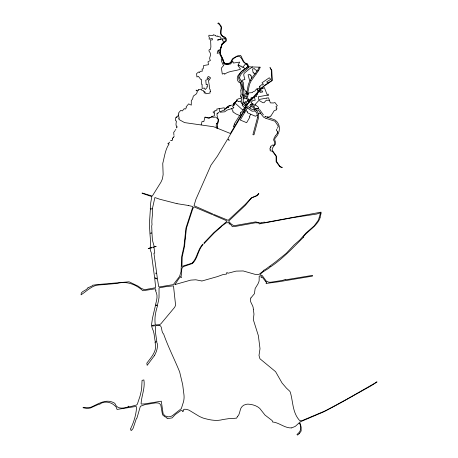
<?xml version="1.0" encoding="UTF-8"?>
<svg xmlns="http://www.w3.org/2000/svg" width="458" height="458" viewBox="0 0 458 458"><rect width="100%" height="100%" fill="white"/><g stroke="black" fill="none" stroke-linecap="round" stroke-linejoin="round"><path stroke-width="0.69" d="M243.576 98.258L243.937 92.104L241.916 82.257M236.425 100.354L236.334 101.149L235.303 102.002M246.976 107.664L247.16 108.294L240.261 120.042L246.633 122.692L249.896 117.053L249.266 116.784L250.784 114.237L255.381 116.229C259.211 115.8 256.142 111.242 254.579 110.853M185.261 238.979L186.44 228.233L192.555 209.426L193.665 207.102L194.278 206.993L212.415 214.63L212.747 213.949L194.238 205.791A0.721 0.635 -16.5 0 1 194.089 205.402L195.875 199.425L210.972 165.178L217.367 156.184L227.414 139.472L229.378 140.388L227.935 138.574L240.295 117.706M239.523 77.849C240.204 72.53 245.82 71.013 248.711 67.355M277.485 131.349L277.451 132.814M321.024 212.993L321.035 212.151L264.701 222.64L264.621 222.136L261.066 222.514L261.106 223.052L260.115 222.989L255.684 221.89L234.525 225.651A4.265 3.75 -16.5 0 1 233.403 225.462L231.238 224.014L229.052 221.804L228.863 220.888L245.517 205.178L250.892 198.623L251.791 197.862L256.961 195.766L258.323 194.513L258.844 193.345L256.692 195.543L251.539 197.753L245.087 204.566L228.153 220.315L213.691 214.35L213.359 215.031L226.252 220.573L226.95 221.288L213.812 232.635L203.976 242.94L204.045 243.587L214.35 232.813L221.632 226.424L221.243 226.447L226.464 222.657L227.013 222.897L228.393 222.393L229.252 223.315L229.132 224.128L229.693 223.653L231.748 225.576L232.189 226.687L234.215 226.63L255.432 222.777L258.799 222.943L259.199 223.922L292.834 217.665L316.524 214.081L320.548 212.873L318.447 220.058L314.245 225.817L306.013 233.03L299.704 240.084L294.15 244.91L286.313 253.285L275.029 262.348L265.245 269.522L263.298 270.449L263.419 270.878L259.079 274.371L255.009 274.331L243.215 270.953L236.059 271.113L227.941 273.254L226.859 272.441L226.515 274.102L223.132 274.531L217.39 276.609L202.064 280.96M258.541 70.669L256.554 73.412L256.486 74.093L256.033 74.139L251.013 81.123L249.501 84.375L247.331 94.915L247.87 94.823L247.898 96.283L247.434 96.369L247.784 98.161L249.656 101.264L247.131 104.012M247.114 104.035L245.574 105.809L244.669 109.273L230.391 133.496L213.737 126.769L184.557 122.601L178.906 119.469L179.427 118.748L178.46 118.296C180.343 117.145 177.641 116.246 178.431 115.113L178.236 114.26L178.883 114.002L178.494 113.103L180.75 110.349L182.353 110.939L184.236 108.643L185.278 109.136L186.469 107.682L186.005 107.063L188.633 103.869L191.289 105.151L191.295 100.554L192.566 99.094L193.31 96.123L196.121 94.067A1.838 1.614 -16.5 0 0 196.768 93.22L197.398 91.411L196.156 90.278M173.925 135.213L173.708 132.391L175.162 130.473M257.465 117.317L257.476 117.179A11.547 10.145 -16.5 0 0 257.453 115.542L257.373 115.038M185.209 239.065L184.591 246.02L182.215 256.875L181.935 266.413L191.564 263.31A2.473 2.17 -16.5 0 0 192.114 263.035A2.445 2.147 -16.5 0 0 192.452 262.778M220.687 50.185L220.693 50.145A3.71 3.258 -16.5 0 0 220.704 49.974L220.704 49.905A5.301 4.66 -16.5 0 1 220.722 49.647L220.773 49.166A16.854 14.811 -16.5 0 1 220.876 48.502A10.488 9.217 -16.5 0 1 220.928 48.239L221.334 46.533M222.01 43.974L221.775 44.449A6.607 5.811 -16.5 0 0 221.546 45.044L219.777 50.993L219.977 54.576L222.204 58.635L223.813 62.878L223.452 63.427L224.872 64.315L226.739 64.63M233.368 104.321L234.004 103.107M242.425 94.503L241.458 100.405L242.477 103.542A3.366 2.96 -16.5 0 0 242.774 104.012L245.362 106.199M176.851 127.25L176.857 127.215A4.803 4.219 -16.5 0 1 176.811 127.439A3.647 3.206 -16.5 0 0 176.777 127.61L176.771 127.662A3.103 2.725 -16.5 0 1 176.742 127.851L176.725 127.937M248.912 66.799L248.774 67.217M233.345 104.418L233.362 104.882L228.908 105.649L228.989 106.222L227.254 106.531L227.38 107.435L228.565 107.086A1.637 1.437 -16.5 0 1 228.393 107.195A1.111 0.979 -16.5 0 1 228.113 107.321M233.609 103.983L233.752 103.474L234.811 104.47L232.572 106.508L233.849 107.687L233.454 108.014L227.076 110.103L224.723 111.815L220.218 112.204M210.268 77.774L210.233 78.713L209.466 79.142L209.581 79.921L208.728 80.07L208.453 80.602L209.701 87.787L209.466 88.955L210.096 89.35L210.434 91.56M320.05 217.642L320.703 214.848A11.536 10.139 -16.5 0 0 321.018 213.056M320.033 217.727L319.965 218.042A8.696 7.643 -16.5 0 1 319.174 219.972C315.436 227.019 307.994 230.878 303.093 236.981L303.826 236.866C293.343 247.36 283.199 258.352 270.764 266.699L270.22 266.768M221.208 35.123L220.447 33.526L220.372 31.774A1.059 0.933 -16.5 0 1 220.39 31.613L221.185 27.108L219.239 24.211L217.796 23.513L218.289 22.929A3.029 2.662 -16.5 0 1 218.603 23.077A2.05 1.803 -16.5 0 1 218.855 23.244L219.628 24.074A2.347 2.061 -16.5 0 0 219.851 24.503C224.185 28.133 217.384 34.905 224.506 36.875A19.053 16.746 -16.5 0 1 224.97 37.258L225.868 38.14A3.887 3.412 -16.5 0 1 226.052 38.386A4.099 3.601 -16.5 0 1 226.241 38.707A3.452 3.034 -16.5 0 1 226.51 39.565A4.294 3.773 -16.5 0 1 226.538 40.035L226.435 40.607A2.273 1.998 -16.5 0 1 226.195 41.054L223.905 42.926A7.855 6.904 -16.5 0 0 223.556 43.144L223.361 43.264A4.391 3.859 -16.5 0 0 223.086 43.464L222.909 43.607A3.063 2.691 -16.5 0 0 222.451 44.083M176.88 127.118L176.885 127.084A1.906 1.677 -16.5 0 0 176.914 126.9L176.925 126.797A1.941 1.706 -16.5 0 0 176.903 126.505L176.903 126.488M249.547 101.109L261.695 87.787L264.913 85.102L271.846 80.471L271.497 70.561L269.98 67.544L271.766 70.177L272.298 80.511L263.848 86.31L246.725 105.174L245.94 106.594L245.746 108.437L240.456 117.437M201.159 124.805L202.064 121.41L203.799 121.662L205.012 117.082L208.98 117.883C211.058 117.672 211.899 115.908 214.046 116.023L214.539 115.13L214.104 113.092L214.682 112.994L212.981 112.027L214.957 111.483L214.825 110.561L216.966 110.189L216.8 109.044L224.225 107.779L224.592 110.063M172.368 138.602L172.597 138.213A3.189 2.8 -16.5 0 1 172.706 138.087M243.862 97.394L246.307 96.586L247.08 99.289L248.391 101.35L245.436 101.848M243.587 102.632L243.57 102.592A3.292 2.897 -16.5 0 1 243.513 102.392L243.106 99.563L245.139 93.838L245.906 93.707L246.427 91.153L245.465 91.417L245.396 90.695L243.942 89.23L243.33 82.572L241.864 80.316L244.875 79.497L243.822 75.456A3.011 2.645 -16.5 0 1 244.795 72.753L249.278 69.066L252.656 66.954L260.327 67.206L258.552 70.652M226.315 108.025L227.523 107.51M259.28 67.171C256.423 73.761 249.793 78.244 248.127 85.509L246.341 95.087L245.826 95.172L245.998 96.609M174.91 284.578L178.969 278.475L180.607 276.907L181.545 277.325L180.784 276.535C182.977 273.5 179.92 267.867 183.801 266.459L192.406 263.522C197.988 258.346 197.799 249.971 203.06 244.606L202.98 244.36M221.288 46.241L222.164 44.283L224.042 42.376M258.381 108.849L258.083 108.758L258.587 107.63L258.238 107.12L255.043 104.533L258.965 100.336L262.829 102.695L264.008 102.724L266.253 100.233L269.43 100.291M216.829 128.223L217.058 126.677L215.964 126.231L216.995 123.608L216.262 123.574L217.315 123.145L218.277 119.95M242.425 94.497L242.757 92.006L242.242 89.041A0.887 0.779 -16.5 0 1 242.162 88.812C242.757 82.692 235.681 79.383 240.003 73.652A7.906 6.95 -16.5 0 0 240.066 73.44C241.75 70.818 244.824 69.576 247.08 67.515C249.473 64.463 244.858 63.622 243.393 61.922C240.65 56.053 238.681 53.998 232.738 59.38C231.645 61.996 229.687 64.67 226.407 63.902A3.63 3.189 -16.5 0 1 225.101 63.507L223.928 62.712L222.462 58.607L220.395 54.702A2.611 2.296 -16.5 0 1 220.327 54.531A3.979 3.498 -16.5 0 1 220.212 54.067A3.744 3.286 -16.5 0 1 220.178 53.809A3.75 3.298 -16.5 0 1 220.161 53.557L220.161 53.397A3.538 3.109 -16.5 0 1 220.178 53.145L220.584 48.725L221.517 46.006A7.86 6.91 -16.5 0 1 221.649 45.651L222.262 44.363A2.405 2.113 -16.5 0 1 222.451 44.083M233.546 104.092L233.912 105.248M226.206 108.197L226.166 107.584L227.34 107.143M225.817 108.483L224.878 109.737M274.331 137.509L273.592 139.89L274.611 142.106L274.582 144.264L273.735 145.65L273.323 144.997L272.098 145.163L271.794 146.016L270.758 146.113L270.34 147.276C271.17 147.024 270.85 148.232 270.26 147.762L269.756 149.153L270.489 149.325L270.123 150.751L272.396 151.277L276.071 156.167L276.122 161.668L279.46 166.185M238.257 64.916L237.988 65.437L240.513 69.118C235.246 71.351 229.189 70.601 224.535 74.253L224.409 73.366L222.296 74.064L221.391 68.122L223.773 65.288L223.132 64.824L221.672 61.607L221.231 59.048L222.279 58.87M254.992 110.481L255.295 110.08L252.358 106.64L252.009 107.012L251.11 106.365L251.579 105.861L250.784 104.544M234.135 102.855L235.206 102.06M274.577 137.085L275.458 135.934M176.009 117.431L175.374 119.309L175.637 120.792A0.613 0.538 -16.5 0 0 175.843 120.849L176.439 121.038L176.004 123.998A2.422 2.13 -16.5 0 0 176.015 124.513L176.221 125.881L176.748 126.127A1.403 1.231 -16.5 0 1 176.874 126.362L176.885 126.414M245.15 107.739L244.515 107.664L242.179 105.294L242.769 104.699L241.372 103.073L240.439 100.972L239.9 101.51L239.053 101.207L238.498 101.768L237.29 100.646L234.004 103.708M244.515 107.664L241.675 112.096L241.326 111.941L240.381 112.782L240.748 112.937L240.147 113.962L240.736 114.197L239.912 115.622L236.019 113.962L232.693 111.723L233.162 111.294L231.485 108.5M222.542 43.264L222.101 43.853M250.847 297.992C248.751 301.696 253.663 305.12 253.32 309.098M270.896 116L274.205 110.699L276.746 109.743L276.082 108.878L277.033 108.26L275.905 106.794L277.348 105.683L274.909 102.506L273.586 102.97L270.363 102.89L268.514 97.783L266.447 98.149M276.752 129.076L276.443 130.519L277.371 131.291M192.721 262.508C197.404 257.093 197.816 249.404 202.768 244.166M154.306 355.769L155.319 353.965C157.002 350.439 158.583 344.845 156.51 341.605L156.825 341.548L155.502 332.789L155.594 325.718L159.023 325.295M250.869 297.963L254.413 293.721L255.14 288.54L258.003 283.846L258.993 281.378A6.435 5.651 -16.5 0 0 259.159 280.37L259.194 276.065L260.671 275.859L261.255 276.18L261.134 277.663L262.148 276.998L265.88 281.807M275.584 135.791L277.296 133.295A2.273 1.992 -16.5 0 0 277.371 133.118M154.294 355.78L147.161 365.37L146.829 363.154C151.266 357.246 157.775 350.462 154.999 342.361L155.743 342.223L155.674 341.754L155.245 341.828C154.375 337.678 154.34 332.021 152.405 328.712L151.592 326.085L154.541 325.85L154.466 325.071L151.443 325.449L152.457 318.316L155.468 305.412L157.541 305.675C155.445 312.408 154.346 318.024 155.296 324.957L159.722 324.63L160.964 323.714L174.653 307.312L175.46 305.6A4.58 4.025 -16.5 0 0 175.54 304.673L173.49 285.878L166.615 286.508L159.046 287.899L159.029 297.322L158.56 300.419L157.449 305.171L155.451 304.919C156.436 301.083 157.85 296.847 156.436 292.948L155.548 290.744L155.943 290.675L155.52 288.775L142.879 290.75C135.992 284.464 126.7 280.771 117.305 283.382L108.403 284.206C103.004 285.116 96.867 284.103 92.127 287.011C88.285 289.164 84.827 292.364 81.055 294.826C80.23 291.145 86.448 290.79 87.959 287.847M173.651 137.068L173.754 136.931A2.193 1.924 -16.5 0 0 174.074 136.341L174.103 136.226A1.225 1.076 -16.5 0 0 174.137 136.055M173.593 137.142L173.565 137.182A2.244 1.969 -16.5 0 1 173.427 137.348M169.695 142.112L169.637 142.186A1.603 1.408 -16.5 0 1 169.512 142.335L168.057 143.629M239.62 115.502L234.13 124.17L234.599 124.364L233.317 126.442L234.313 126.86M175.523 129.872A1.38 1.214 -16.5 0 1 175.717 129.568L175.855 129.402M299.458 433.44L297.585 435.1L296.956 434.533L298.255 433.302A7.723 6.79 -16.5 0 0 299.091 432.426L299.543 431.814A7.276 6.395 -16.5 0 0 300.173 430.663C301.227 428.333 300.608 424.366 299.097 422.946M172.735 138.058L173.113 137.658A3.509 3.08 -16.5 0 1 173.244 137.526L173.273 137.497M252.152 104.653L252.868 103.88M249.787 107.83L250.807 106.72L249.799 105.655L251.465 103.811L253.097 105.85L254.367 106.096L253.635 106.554L257.402 111.603L258.489 114.116L258.352 118.433L253.972 134.824L252.913 134.704L257.253 118.479A10.654 9.36 -16.5 0 0 257.453 117.454M245.253 104.401L246.702 102.798L245.064 101.916L244.383 102.626L244.967 103.056L244.332 103.68A3.292 2.897 -16.5 0 1 244.097 103.445M299.452 433.434L301.152 431.007L301.175 427.36A24.686 21.692 -16.5 0 0 300.608 425.047L299.698 422.07L323.428 411.965L336.819 404.975M260.384 88.125L259.423 89.144L260.213 89.716M255.364 105.014L254.986 105.409L250.984 102.523L252.776 100.56L255.186 100.147L254.379 96.907L256.606 96.558L256.772 94.623L257.585 94.417L257.419 93.461M246.793 107.475L251.705 110.979A6.091 5.353 -16.5 0 0 251.969 111.071L252.427 111.185A3.515 3.092 -16.5 0 0 252.679 111.225L254.276 111.013A1.225 1.076 -16.5 0 0 254.442 110.933M237.301 416.826C240.381 414.175 239.402 409.023 242.127 406.475L243.748 405.187L246.284 404.328A10.803 9.498 -16.5 0 1 248.064 404.139C252.209 404.357 256.583 405.559 259.738 408.376L264.993 415.062L272.224 420.621L272.499 421.961C279.18 422.511 284.733 428.299 291.551 427.909M88.005 287.807L92.167 285.872L92.774 285.197L95.012 284.928A12.853 11.295 -16.5 0 1 96.174 284.687L129.053 281.807L138.133 286.158L141.734 288.769L142.484 288.803C144.556 290.607 147.573 288.843 149.943 288.775A2.582 2.267 -16.5 0 1 151.335 288.534L155.113 287.767L155.634 287.223L154.69 278.103L157.466 279.128L158.686 286.651L159.733 286.885L173.313 284.607L179.57 276.426L181.053 271.588L181.614 256.898L184.03 246.101L185.919 228.158L192.738 207.102L192.463 206.432L188.272 205.505M225.771 108.552L226.115 108.243M251.814 98.705L252.158 98.396M237.233 416.883L236.614 418.154L234.759 418.269A3.183 2.8 -16.5 0 1 233.74 418.452L228.748 418.652L222.966 419.522C216.302 421.406 209.529 419.917 203.043 418.045L199.459 416.482L189.022 410.15L186.395 409.32L184.345 409.246L183.395 409.813L183.744 410.912L182.53 411.61L182.101 410.248L181.248 410.282L175.294 414.519L172.105 417.908L167.067 418.675L166.918 417.507L164.937 416.786L162.516 414.805L160.884 405.496A4.712 4.139 -16.5 0 0 159.705 403.801L159.029 403.349A4.712 4.139 -16.5 0 0 158.262 403.017L155.686 402.874L144.865 404.654L140.377 406.257L136.908 418.194L136.467 418.28L133.078 428.402L131.578 430.451L130.616 430.039L130.999 429.112L130.478 428.963C133.925 422.139 136.106 414.69 136.621 407.059L136.163 406.549L134.034 406.744L117.025 409.435L116.212 407.122C112.325 402.364 105.907 400.532 100.376 403.618L99.741 404.403L99.18 404.059L90.363 408.015L87.152 408.542L82.955 407.706C85.051 406.681 88.869 408.53 91.48 406.967C98.144 403.973 105.483 398.912 113.046 402.37A5.662 4.975 -16.5 0 1 115.101 403.756C117.059 409.67 123.746 408.296 128.274 406.922L128.171 406.109L128.606 406.864L131.858 406.257L136.513 405.021L137.326 404.237L140.119 395.855L141.608 389.506L142.054 380.363L143.886 379.928C145.26 388.207 141.516 395.643 141.093 403.698L141.322 404.065L144.825 403.882L161.296 401.191L163.128 413.751L165.046 415.927L168.63 416.866L171.16 416.339L172.574 415.555L181.316 408.622L183.475 401.872A24.068 21.148 -16.5 0 0 183.91 394.384L182.685 384.714L179.645 371.902C174.481 359.232 168.195 346.987 163.632 334.031C160.85 332.176 162.682 325.346 159.075 325.289M224.139 42.285C229 37.293 221.323 38.649 217.716 40.293L217.573 39.835L221.065 38.993L220.733 37.069L218.495 36.623L217.561 35.89L217.355 36.388L215.575 35.89L215.649 35.455L213.245 34.756L213.17 35.489L208.905 35.243L208.854 36.789L209.415 37.596L209.077 39.09L210.663 39.107L210.943 38.466L212.443 38.575L212.472 39.817L210.617 40.138L210.898 46.979L210.262 49.745L209.22 49.596L208.922 50.901L210.153 52.785C211.917 55.699 208.041 57.582 210.411 60.467L208.029 61.756L208.459 64.692L203.558 65.563L203.186 68.855L202.087 69.049L202.304 71.202L200.089 71.299L199.568 72.633L198.663 71.963L196.591 73.589L196.894 76.955L198.446 76.371L200.822 79.555L201.497 79.434L201.56 84.364L202.098 84.249L202.138 88.423L204.337 88.033L205.213 89.556L207.073 87.547L206.936 86.476L207.789 86.218L207.548 84.507L206.22 84.741L205.739 80.156L207.961 79.463L208.671 78.221L207.056 78.444L208.064 76.675L209.014 76.486L209.283 77.139L210.148 77.557M298.971 423.055L295.267 426.387L291.637 427.892M236.809 100.302L237.095 100.193L236.78 99.586L238.858 98.682L240.61 98.51L241.44 97.256L240.37 96.077L240.708 96.02L240.725 94.8L241.223 94.709L240.708 90.461L241.08 90.392L240.914 89.075L241.389 88.972L240.547 83.024C236.065 81.93 236.62 75.839 239.419 74.001L241.503 71.316L246.559 67.767A2.25 1.975 -16.5 0 0 246.604 64.567L245.528 63.902L243.009 67.086L245.248 68.706M270.821 116.051L270.821 116.051A4.609 4.048 -16.5 0 1 267.106 117.053L267.569 117.219L265.434 116.635M218.266 112.88L218.455 112.788A0.91 0.801 -16.5 0 0 218.615 112.651L218.764 112.531M222.771 43.023L223.138 42.766M270.128 266.831C270.415 268.382 255.65 274.457 262.245 275.567L266.172 280.983L268.772 282.191L270.764 282.237L282.5 280.393L285.174 279.592M224.517 109.926L219.645 111.884L219.187 108.546M374.667 383.283L376.779 381.789L377.049 381.978L371.072 385.813L337.248 404.74M254.591 109.445C251.528 110.596 249.1 106.914 246.541 105.426M217.212 113.275C216.497 114.924 217.716 118.067 218.54 119.841L218.466 121.645L217.292 124.845L217.607 125.166L217.441 128.469M277.502 128.28L278.264 126.162L274.977 121.227L265.989 118.353M374.621 383.312L347.175 399.033L325.638 410.7L302.228 420.559A2.782 2.445 -16.5 0 1 301.599 420.73L301.513 420.747A2.696 2.37 -16.5 0 1 298.874 419.642C292.41 411.839 293.063 401.426 290.332 392.329A4.403 3.87 -16.5 0 0 289.467 390.949L286.456 388.155L282.031 382.974L275.59 371.678L259.926 358.746L258.999 355.454L260.007 348.664L258.369 335.697L253.308 319.655L253.972 314.165L253.343 309.207M218.145 112.943L217.831 113.12M265.961 118.341L263.602 117.191L260.287 112.954L258.438 113.916M204.949 117.345L208.98 118.25L212.237 116.664L212.644 116.607L212.609 117.3L215.81 117.105M188.295 205.465L177.046 203.667M260.453 88.091L261.02 87.81L261.621 88.222M247.675 100.336L249.066 101.911M217.126 113.315L217.59 113.166M255.719 108.872L255.764 108.855A3.475 3.057 -16.5 0 1 255.97 108.775L256.022 108.758M210.434 91.577L209.901 91.732L210.045 93.054L205.837 93.781L205.699 92.745L204.028 93.026L204.886 91.503L203.541 91.611L203.363 90.466L201.617 90.22L201.612 89.258L198.245 89.447L198.446 90.592L197.318 90.661L196.116 90.117M225.078 38.524L225.697 38.38L225.33 37.974L224.655 38.14L222.17 35.959M170.903 140.446L170.76 140.486A1.506 1.322 -16.5 0 0 170.519 140.583M256.474 108.638L256.417 108.649A3.521 3.097 -16.5 0 0 256.125 108.723M174.967 284.567L190.74 280.119L195.549 279.798A11.381 10.002 -16.5 0 1 197.346 280.101L201.806 280.983M253.154 97.325L251.121 97.646L251.253 98.653L250.646 98.785L250.824 99.512L248.614 99.804M266.442 98.149L258.678 99.535L258.255 96.781L267.546 95.115L267.712 95.567L268.565 95.281L268.148 94.079L267.02 94.428L264.34 87.518L263.413 88.217L262.468 88.463L262.342 88.171M219.909 52.578L217.155 53.368L217.853 50.695L218.26 50.695L218.329 51.376L218.815 50.89L218.729 50.042L220.218 49.807M228.954 106.004L230.563 105.729L230.511 105.374M247.549 93.426L248.511 93.266L248.648 94.325L247.354 94.543M243.381 98.842L246.696 98.327M223.212 42.749L224.117 42.073L222.514 40.636L222.954 40.373L222.491 39.136M171.824 140.371L171.779 140.377A2.175 1.912 -16.5 0 1 171.555 140.394L171.349 140.406M233.019 61.761L233.357 63.049L239.717 62.111L238.143 64.933L238.967 65.918L239.643 65.236L240.633 66.433L241.206 66.055L242.19 67.32L242.551 66.868L243.032 67.24M232.693 61.847L232.561 61.567L230.592 63.931L226.75 64.63M250.337 80.333L249.558 80.368L248.093 74.826L250.16 74.459L250.349 75.868L251.31 75.696L251.597 78.146M247.635 93.031L252.478 92.596L252.868 91.921L255.009 90.97L256.463 88.995L259.692 88.01L259.405 86.894L260.121 86.728L259.646 86.407L259.949 86.052L261.959 84.53L262.423 85.039L263.436 84.341L262.01 82.795L269.275 77.757L270.735 79.291L266.705 81.868L267.953 83.093M252.656 66.954L248.545 66.782A4.351 3.824 -16.5 0 0 248.339 65.608A4.786 4.208 -16.5 0 0 247.927 64.801A5.164 4.54 -16.5 0 0 247.423 64.189L247.177 63.96M245.82 110.573L247.629 111.695A1.454 1.277 -16.5 0 1 247.709 111.889L247.309 112.657L250.784 114.237M171.985 140.331L172.557 140.062L172.557 139.358M255.146 73.652L254.024 73.824L253.692 72.381L253.051 72.496L252.507 68.981L254.402 68.643L254.763 68.918C254.728 70.355 256.337 69.238 256.955 71.15M256.64 108.603A3.475 3.057 -16.5 0 1 256.829 108.58A3.521 3.097 -16.5 0 1 257.035 108.557A3.395 2.983 -16.5 0 1 257.276 108.546L257.31 108.546A3.475 3.057 -16.5 0 1 257.751 108.586L257.848 108.586M281.767 167.491L282.351 167.336L280.731 166.878L279.666 166.019L276.655 161.577L276.369 156.138L272.264 150.235A3.263 2.868 -16.5 0 1 272.172 149.594L272.396 148.363A11.616 10.208 -16.5 0 1 272.527 148.077A6.572 5.777 -16.5 0 1 272.67 147.797L274.84 144.585L275.31 144.545L275.533 142.421L274.754 139.89A2.227 1.958 -16.5 0 1 274.731 139.656A3.051 2.679 -16.5 0 1 274.748 139.284A2.714 2.387 -16.5 0 1 274.783 139.089A3.578 3.149 -16.5 0 1 275.212 138.018C279.907 133.518 281.452 125.091 275.556 120.431A5.96 5.238 -16.5 0 0 274.582 119.824L267.415 117.237M242.374 94.892L243.667 95.178M246.467 63.496L246.404 63.479A2.021 1.775 -16.5 0 1 246.238 63.427L245.465 63.21A7.442 6.544 -16.5 0 1 245.104 62.981A11.765 10.339 -16.5 0 1 244.853 62.809L243.799 61.538A14.845 13.047 -16.5 0 0 243.564 61.137L241.961 58.023A15.795 13.877 -16.5 0 1 241.807 57.576L241.274 56.311A1.683 1.477 -16.5 0 0 241.108 56.116A2.181 1.918 -16.5 0 0 240.845 55.905M177 203.667L159.682 199.207L154.89 197.547L152.445 208.447L151.901 208.545L151.873 209.031L152.52 208.917C153.115 214.155 151.277 219.371 152.039 224.62L151.69 225.954L151.97 232.721L151.329 232.824L151.358 233.305L151.993 233.196L152.411 240.164L154.249 246.736L156.167 246.541L152.795 247.131L152.846 247.669L154.014 247.463L154.741 253.102L153.934 253.24L156.579 272.562L155.88 273.168L155.972 273.758L156.665 273.208L157.392 278.573L154.632 277.697L151.203 252.318L150.436 250.663L150.167 248.482L148.163 248.448L151.844 247.87L151.775 247.314L149.949 247.629L150.298 247.028L150.499 240.484L149.943 233.534L150.384 233.466L150.316 232.99L149.921 233.059L149.388 224.202L150.361 209.295L151.014 209.18L151.031 208.693L150.276 208.825L150.756 202.636L151.816 196.596L142.054 193.287L142.129 192.973L152.233 196.07L152.634 195.514L161.004 182.078L162.424 178.889L163.14 174.584L162.75 163.449C164.519 156.911 165.126 149.714 169.094 143.972L167.903 143.801M217.779 118.96L217.956 119.246A2.742 2.41 -16.5 0 1 218.071 119.383L218.22 119.698M243.072 109.708L241.99 109.353L234.914 102.93M281.126 167.319L281.235 167.353A4.254 3.738 -16.5 0 0 281.401 167.405M243.828 111.7L244.893 112.158M258.787 109.027L259.199 109.273M265.245 116.55L265.314 116.584A3.841 3.378 -16.5 0 0 265.045 116.429L264.821 116.286M280.577 167.073L280.548 167.061A4.122 3.624 -16.5 0 1 279.947 166.66L279.529 166.265M240.725 55.824L240.198 55.647A9.698 8.525 -16.5 0 0 239.849 55.607A4.443 3.904 -16.5 0 0 239.408 55.584A3.83 3.366 -16.5 0 0 239.116 55.59L237.359 55.916L233.775 57.943A2.147 1.884 -16.5 0 0 233.357 58.149A3.647 3.206 -16.5 0 0 232.813 58.544A3.561 3.132 -16.5 0 0 232.366 59.008A3.046 2.679 -16.5 0 0 232.183 59.259L230.54 62.597L227.792 63.685A2.845 2.496 -16.5 0 1 227.489 63.691L225.639 63.565A2.834 2.49 -16.5 0 1 225.159 63.37A2.05 1.803 -16.5 0 1 224.798 63.13L224.701 63.038A6.544 5.748 -16.5 0 1 224.426 62.757L224.346 62.66A4.981 4.374 -16.5 0 1 224.117 62.357A3.87 3.401 -16.5 0 1 223.973 62.116L223.206 59.992A11.072 9.732 -16.5 0 0 223.086 59.494L221.014 55.109A7.494 6.584 -16.5 0 1 220.802 54.714A7.929 6.967 -16.5 0 1 220.699 54.491L220.521 53.867A4.717 4.145 -16.5 0 1 220.493 53.174A3.298 2.897 -16.5 0 1 220.51 52.973L220.521 52.876A8.965 7.878 -16.5 0 0 220.567 52.527L220.676 50.294M265.892 281.819C267.632 282.449 265.943 282.763 266.087 283.456L278.727 281.756L312.47 276.111L312.574 275.367L285.947 279.764A0.973 0.859 -16.5 0 1 285.58 279.769L285.208 279.678M259.314 90.673L258.375 90.369L257.636 89.224L257.024 89.213L258.14 91.938M245.877 106.806L246.822 107.447M240.862 80.442L239.528 77.957M244.44 103.766L246.123 105.077M221.5 35.438L221.907 35.776A5.444 4.786 -16.5 0 1 222.044 35.873M216.273 117.506L217.653 118.782M263.436 114.906L259.732 109.737M259.915 90.764L260.344 91.171L262.033 90.741L262.737 91.955L260.167 92.396L259.56 91.142M241.131 80.757L241.36 81.175M260.625 113.258L258.902 110.773A2.09 1.838 -16.5 0 0 256.36 110.155M241.395 81.243L241.818 82.079M178.191 115.473L176.799 117.357L176.519 116.71A1.168 1.025 -16.5 0 1 176.404 117.019M244.045 103.394A3.309 2.908 -16.5 0 1 243.656 102.781M257.774 108.592A3.412 3 -16.5 0 1 257.98 108.626M277.554 132.814A1.328 1.168 -16.5 0 1 277.474 133.146M246.81 63.502A3.395 2.983 -16.5 0 1 247.28 63.88M227.849 107.395A1.288 1.134 -16.5 0 1 228.027 107.327M192.818 262.577A2.387 2.095 -16.5 0 1 192.537 262.858M175.998 117.425A0.842 0.739 -16.5 0 1 176.153 117.254M172.448 139.072A1.752 1.54 -16.5 0 1 172.391 138.894"/></g></svg>
